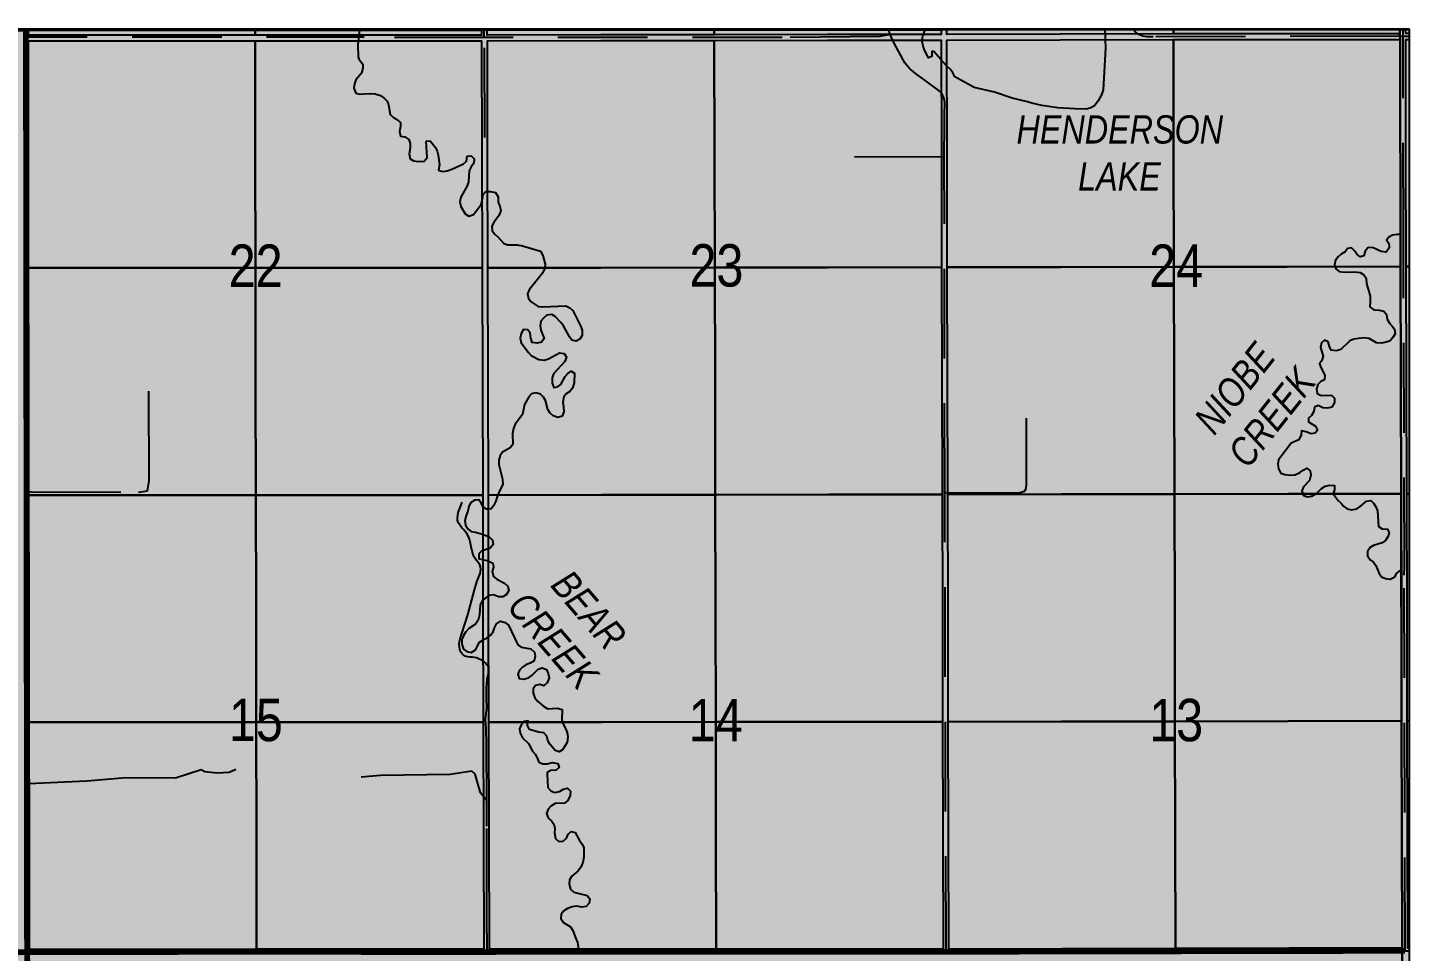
# Model space of a CAD drawing. Extents: x 357394 to 360637, y 6127381 to 6130734.
# Drawn here: x 360110.2 to 360599.4, y 6129538 to 6129864.9 of the extents above; entities that cross this region are included whole.
import ezdxf

# ---------------------------------------------------------------- set-up
doc = ezdxf.new("R2010")
doc.units = 0
doc.header["$LTSCALE"] = 5
doc.linetypes.add('DASHED2', pattern=[9.525, 6.35, -3.175])
for name, color, linetype in [('CG-NOTES', 7, 'Continuous'), ('Quarters', 8, 'Continuous'), ('RoadSeg', 57, 'DASHED2'), ('ROUTE-MAP-HWY', 2, 'Continuous'), ('S-7', 6, 'Continuous'), ('T-WATER', 160, 'Continuous'), ('T-WATER-H', 133, 'Continuous'), ('T-WATER-T', 170, 'Continuous'), ('Townships', 57, 'Continuous')]:
    doc.layers.add(name, color=color, linetype=linetype)
doc.layers.add('ROUTE-MAP-BACKGROUND-H', color=7, linetype='Continuous', true_color=0xf0ebff)
doc.layers.add('Sections', color=7, linetype='Continuous', true_color=0x13f661)
doc.styles.add('120', font='ARIALN.TTF', dxfattribs={"height": 13})
doc.styles.add('80', font='ARIALN.TTF', dxfattribs={"height": 10})
doc.styles.add('80L', font='ARIALN.TTF', dxfattribs={"height": 10})

# ---------------------------------------------------------------- blocks, each defined once
blk = doc.blocks.new('*U455')
at = {"color": 1, "flags": 128}
blk.add_lwpolyline([(238.87, 42.45, 0, 7.5, 0), (0, 0, 0, 0, 0)], format="xyseb", dxfattribs=at)
at = {"color": 1, "style": '80'}
blk.add_attdef('ENTER_TEXT_001', (-26.85, -4.92), '', height=10, dxfattribs=at)
blk = doc.blocks.new('*U472')
h = blk.add_hatch(color=255)
edge = h.paths.add_edge_path()
edge.add_line((-31.5, -20), (31.5, -20))
edge.add_arc((31.5, -14), 6, 270, 360)
edge.add_line((37.5, -14), (37.5, 12.5))
edge.add_arc((31.5, 12.5), 6, 0, 90)
edge.add_line((31.5, 18.5), (-31.5, 18.5))
edge.add_arc((-31.5, 12.5), 6, 90, 180)
edge.add_line((-37.5, 12.5), (-37.5, -14))
edge.add_arc((-31.5, -14), 6, 180, 270)
at = {"color": 1, "flags": 128}
for points in [[(238.87, 42.45, 0, 7.5, 0), (0, 0, 0, 0, 0)], [(-69.86, 0, 0, 7.5, 0), (0, 0, 0, 0, 0)]]:
    blk.add_lwpolyline(points, format="xyseb", dxfattribs=at)
blk.add_lwpolyline([(-31.5, -20, 3, 3, 0), (31.5, -20, 3, 3, 0.414214), (37.5, -14, 3, 3, 0), (37.5, 12.5, 3, 0, 0.414214), (31.5, 18.5, 0, 0, 0), (-31.5, 18.5, 0, 0, 0.414214), (-37.5, 12.5, 0, 0, 0), (-37.5, -14, 0, 3, 0.414214)], format="xyseb", close=True, dxfattribs=at)
at = {"color": 1, "style": '80'}
blk.add_attdef('ENTER_TEXT_001', (-26.85, -4.92), '', height=10, dxfattribs=at)

msp = doc.modelspace()

# ---------------------------------------------------------------- hatches: boundary and pattern name
at = {"layer": 'ROUTE-MAP-BACKGROUND-H'}
h = msp.add_hatch(color=256, dxfattribs=at)
h.dxf.hatch_style = 1
h.paths.add_polyline_path([(360599.435, 6129864.348), (358638.329, 6129864.348), (358637.169, 6128886.055), (360599.435, 6128886.055)])
at = {"layer": 'T-WATER-H', "linetype": 'Continuous'}
h = msp.add_hatch(color=256, dxfattribs=at)
h.dxf.hatch_style = 1
h.paths.add_polyline_path([(360491.82, 6129857.696), (360491.78, 6129860.715), (360491.753, 6129862.72), (360491.471, 6129864.348), (360428.169, 6129864.348), (360427.429, 6129862.614), (360427.13, 6129861.912), (360426.966, 6129860.602), (360426.892, 6129860.006), (360427.242, 6129858.418), (360427.79, 6129856.937), (360429.174, 6129854.283), (360430.359, 6129854.721), (360430.401, 6129856.521), (360431.1, 6129856.544), (360433.568, 6129853.654), (360435.582, 6129851.47), (360437.001, 6129850.138), (360437.839, 6129848.966), (360438.486, 6129847.488), (360445.302, 6129843.71), (360452.547, 6129842.144), (360458.813, 6129839.947), (360464.249, 6129838.723), (360465.765, 6129838.172), (360469.288, 6129837.386), (360475.01, 6129836.57), (360481.019, 6129836.164), (360485.118, 6129836.096), (360486.703, 6129836.546), (360487.978, 6129837.287), (360489.221, 6129839.025), (360490.452, 6129841.164), (360490.996, 6129842.88)])

# ---------------------------------------------------------------- linework, layer by layer
at = {"layer": 'Quarters'}
for points in [[(360190.77, 6129863.987), (360190.773, 6129862.32), (360150.646, 6129862.312), (360110.519, 6129862.304), (360110.516, 6129863.928)], [(360270.978, 6129864.046), (360270.981, 6129862.27), (360230.877, 6129862.295), (360190.773, 6129862.32), (360190.77, 6129863.987)], [(360353.305, 6129864.106), (360353.308, 6129862.397), (360313.15, 6129862.335), (360272.991, 6129862.273), (360272.988, 6129864.047)], [(360433.649, 6129864.165), (360433.653, 6129862.555), (360393.481, 6129862.476), (360353.308, 6129862.397), (360353.305, 6129864.106)], [(360515.875, 6129864.225), (360515.879, 6129862.687), (360475.771, 6129862.623), (360435.663, 6129862.558), (360435.659, 6129864.166)], [(360596.114, 6129864.284), (360596.117, 6129862.792), (360555.998, 6129862.739), (360515.879, 6129862.687), (360515.875, 6129864.225)], [(360190.882, 6129779.926), (360150.737, 6129779.922), (360110.591, 6129779.919), (360110.557, 6129820.106), (360110.523, 6129860.294), (360150.649, 6129860.302), (360190.775, 6129860.31), (360190.829, 6129820.118)], [(360271.072, 6129820.069), (360271.16, 6129779.878), (360231.021, 6129779.902), (360190.882, 6129779.926), (360190.829, 6129820.118), (360190.775, 6129860.31), (360230.88, 6129860.285), (360270.984, 6129860.259)], [(360353.411, 6129820.196), (360353.51, 6129780.005), (360313.34, 6129779.943), (360273.171, 6129779.882), (360273.083, 6129820.072), (360272.995, 6129860.262), (360313.153, 6129860.325), (360353.312, 6129860.387)], [(360433.744, 6129820.341), (360433.829, 6129780.137), (360393.67, 6129780.071), (360353.51, 6129780.005), (360353.411, 6129820.196), (360353.312, 6129860.387), (360393.485, 6129860.466), (360433.658, 6129860.545)], [(360515.981, 6129820.466), (360516.076, 6129780.256), (360475.958, 6129780.198), (360435.84, 6129780.14), (360435.754, 6129820.344), (360435.669, 6129860.548), (360475.778, 6129860.612), (360515.887, 6129860.676)], [(360516.076, 6129780.256), (360515.981, 6129820.466), (360515.887, 6129860.676), (360556.004, 6129860.728), (360596.122, 6129860.781), (360596.217, 6129820.583), (360596.312, 6129780.385), (360556.194, 6129780.321)], [(360190.954, 6129739.726), (360191.025, 6129699.527), (360150.853, 6129699.527), (360110.682, 6129699.528), (360110.636, 6129739.723), (360110.591, 6129779.919), (360150.737, 6129779.922), (360190.882, 6129779.926)], [(360190.882, 6129779.926), (360231.021, 6129779.902), (360271.16, 6129779.878), (360271.259, 6129739.698), (360271.359, 6129699.517), (360231.192, 6129699.522), (360191.025, 6129699.527), (360190.954, 6129739.726)], [(360353.605, 6129739.813), (360353.699, 6129699.621), (360313.536, 6129699.572), (360273.374, 6129699.522), (360273.272, 6129739.702), (360273.171, 6129779.882), (360313.34, 6129779.943), (360353.51, 6129780.005)], [(360433.917, 6129739.933), (360434.005, 6129699.728), (360393.852, 6129699.674), (360353.699, 6129699.621), (360353.605, 6129739.813), (360353.51, 6129780.005), (360393.67, 6129780.071), (360433.829, 6129780.137)], [(360516.076, 6129780.256), (360516.173, 6129740.055), (360516.271, 6129699.854), (360476.144, 6129699.793), (360436.016, 6129699.731), (360435.928, 6129739.936), (360435.84, 6129780.14), (360475.958, 6129780.198)], [(360596.518, 6129699.986), (360556.394, 6129699.92), (360516.271, 6129699.854), (360516.173, 6129740.055), (360516.076, 6129780.256), (360556.194, 6129780.321), (360596.312, 6129780.385), (360596.415, 6129740.185)], [(360191.092, 6129659.343), (360191.16, 6129619.16), (360150.975, 6129619.149), (360110.789, 6129619.137), (360110.736, 6129659.333), (360110.682, 6129699.528), (360150.853, 6129699.527), (360191.025, 6129699.527)], [(360191.16, 6129619.16), (360191.092, 6129659.343), (360191.025, 6129699.527), (360231.192, 6129699.522), (360271.359, 6129699.517), (360271.443, 6129659.345), (360271.528, 6129619.172), (360231.344, 6129619.166)], [(360353.772, 6129659.429), (360353.846, 6129619.237), (360313.692, 6129619.205), (360273.539, 6129619.173), (360273.456, 6129659.348), (360273.374, 6129699.522), (360313.536, 6129699.572), (360353.699, 6129699.621)], [(360434.09, 6129659.513), (360434.175, 6129619.298), (360394.011, 6129619.268), (360353.846, 6129619.237), (360353.772, 6129659.429), (360353.699, 6129699.621), (360393.852, 6129699.674), (360434.005, 6129699.728)], [(360516.359, 6129659.648), (360516.446, 6129619.443), (360476.315, 6129619.372), (360436.185, 6129619.302), (360436.1, 6129659.517), (360436.016, 6129699.731), (360476.144, 6129699.793), (360516.271, 6129699.854)], [(360596.518, 6129699.986), (360596.611, 6129659.788), (360596.704, 6129619.59), (360556.575, 6129619.516), (360516.446, 6129619.443), (360516.359, 6129659.648), (360516.271, 6129699.854), (360556.394, 6129699.92)], [(360191.16, 6129619.16), (360191.232, 6129578.969), (360191.303, 6129538.779), (360151.115, 6129538.746), (360110.926, 6129538.714), (360110.858, 6129578.926), (360110.789, 6129619.137), (360150.975, 6129619.149)], [(360271.613, 6129579.016), (360271.698, 6129538.859), (360231.5, 6129538.819), (360191.303, 6129538.779), (360191.232, 6129578.969), (360191.16, 6129619.16), (360231.344, 6129619.166), (360271.528, 6129619.172)], [(360353.925, 6129579.051), (360354.004, 6129538.865), (360313.857, 6129538.862), (360273.709, 6129538.858), (360273.624, 6129579.016), (360273.539, 6129619.173), (360313.692, 6129619.205), (360353.846, 6129619.237)], [(360434.257, 6129579.083), (360434.338, 6129538.869), (360394.171, 6129538.867), (360354.004, 6129538.865), (360353.925, 6129579.051), (360353.846, 6129619.237), (360394.011, 6129619.268), (360434.175, 6129619.298)], [(360516.446, 6129619.443), (360516.531, 6129579.237), (360516.617, 6129539.031), (360476.486, 6129538.951), (360436.355, 6129538.872), (360436.27, 6129579.087), (360436.185, 6129619.302), (360476.315, 6129619.372)], [(360516.617, 6129539.031), (360516.531, 6129579.237), (360516.446, 6129619.443), (360556.575, 6129619.516), (360596.704, 6129619.59), (360596.791, 6129579.391), (360596.878, 6129539.193), (360556.748, 6129539.112)]]:
    msp.add_lwpolyline(points, close=True, dxfattribs=at)
for points in [[(360599.435, 6129862.803), (360598.127, 6129862.799), (360598.123, 6129864.286), (360599.435, 6129864.286)], [(360599.435, 6129780.395), (360598.323, 6129780.392), (360598.227, 6129820.59), (360598.132, 6129860.788), (360599.435, 6129860.792)], [(360599.435, 6129699.995), (360598.528, 6129699.992), (360598.425, 6129740.192), (360598.323, 6129780.392), (360599.435, 6129780.395)], [(360599.435, 6129619.599), (360598.714, 6129619.597), (360598.621, 6129659.795), (360598.528, 6129699.992), (360599.435, 6129699.995)], [(360599.435, 6129539.203), (360598.896, 6129539.201), (360598.805, 6129579.399), (360598.714, 6129619.597), (360599.435, 6129619.599)]]:
    msp.add_lwpolyline(points, dxfattribs=at)
at = {"layer": 'RoadSeg'}
for p, q in [((360271.925, 6129861.47), (360271.917, 6129864.046)), ((360597.206, 6129861.845), (360597.203, 6129864.285)), ((360111.776, 6129861.533), (360109.617, 6129861.585)), ((360226.61, 6129861.516), (360111.776, 6129861.533)), ((360229.411, 6129861.507), (360226.61, 6129861.516)), ((360271.925, 6129861.47), (360229.411, 6129861.507)), ((360272.16, 6129826.068), (360271.925, 6129861.47)), ((360597.336, 6129792.391), (360597.206, 6129861.845)), ((360434.774, 6129819.185), (360402.32, 6129819.141)), ((360434.944, 6129700.254), (360434.774, 6129819.185)), ((360597.332, 6129789.39), (360597.336, 6129792.391)), ((360597.735, 6129673.969), (360597.332, 6129789.39)), ((360111.536, 6129700.678), (360109.803, 6129700.556)), ((360435.389, 6129539.921), (360434.944, 6129700.254)), ((360597.625, 6129671.164), (360597.735, 6129673.969)), ((360597.948, 6129539.537), (360597.625, 6129671.164)), ((360109.937, 6129597.495), (360110.549, 6129597.416)), ((360435.37, 6129537.876), (360435.389, 6129539.921)), ((360272.809, 6129537.804), (360272.955, 6129539.313)), ((360597.89, 6129538.21), (360597.948, 6129539.537)), ((360597.89, 6129538.21), (360599.435, 6129538.216))]:
    msp.add_line(p, q, dxfattribs=at)
for points in [[(360415.596, 6129862.546), (360415.401, 6129863.123), (360415.242, 6129863.903), (360415.225, 6129864.151)], [(360597.206, 6129861.845), (360589.029, 6129861.884), (360508.738, 6129861.652), (360506.461, 6129861.659), (360505.076, 6129861.932), (360503.708, 6129862.523), (360502.463, 6129863.383), (360501.679, 6129864.215)], [(360415.596, 6129862.546), (360411.956, 6129861.763), (360377.356, 6129861.453), (360271.925, 6129861.47)], [(360434.774, 6129819.185), (360434.854, 6129830.365), (360434.882, 6129835.317), (360434.946, 6129837.18), (360434.916, 6129838.293), (360434.825, 6129839.338), (360434.522, 6129840.392), (360434.125, 6129841.186), (360433.671, 6129841.801), (360433.092, 6129842.425), (360432.38, 6129843.022), (360431.501, 6129843.686), (360427.003, 6129846.922), (360425.056, 6129848.328), (360423.71, 6129849.35), (360422.571, 6129850.379), (360421.726, 6129851.282), (360420.85, 6129852.473), (360420.174, 6129853.568), (360417.701, 6129858.141), (360416.545, 6129860.336), (360415.596, 6129862.546)], [(360599.435, 6129861.852), (360597.206, 6129861.845)], [(360111.536, 6129700.678), (360149.453, 6129700.494), (360152.638, 6129700.997), (360153.226, 6129704.517), (360153.125, 6129738.824)], [(360434.944, 6129700.254), (360461.547, 6129700.408), (360463.133, 6129700.858), (360463.801, 6129701.88), (360463.85, 6129703.482), (360463.905, 6129726.691)], [(360272.795, 6129591.3), (360272.677, 6129611.261), (360272.619, 6129616.924), (360272.364, 6129620.061), (360272.635, 6129622.218), (360272.778, 6129624.228), (360272.736, 6129627.452), (360272.729, 6129630.264), (360272.71, 6129631.504), (360272.794, 6129632.727), (360272.967, 6129634.428), (360273.238, 6129635.657), (360273.405, 6129636.882), (360273.397, 6129637.791), (360273.417, 6129638.454), (360273.236, 6129638.944), (360272.826, 6129639.489), (360272.267, 6129640.132), (360271.734, 6129640.653), (360271.058, 6129641.086), (360270.136, 6129641.47), (360269.192, 6129641.895), (360268.359, 6129642.075), (360267.612, 6129642.155), (360266.786, 6129642.128), (360265.995, 6129642.268), (360265.16, 6129642.531), (360264.423, 6129642.961), (360263.971, 6129643.485), (360263.537, 6129644.133), (360263.307, 6129644.869), (360263.131, 6129645.836), (360263.06, 6129646.743), (360263.138, 6129647.552), (360263.329, 6129648.695), (360264.066, 6129650.87), (360266.139, 6129657.14), (360268.48, 6129666.001), (360269.3, 6129668.799), (360270.405, 6129671.75), (360270.607, 6129672.521), (360270.666, 6129673.267), (360270.578, 6129674.071), (360270.285, 6129674.827), (360269.872, 6129675.475), (360269.14, 6129676.382), (360268.424, 6129677.434), (360267.996, 6129678.537), (360267.63, 6129679.621), (360267.27, 6129681.16), (360266.881, 6129682.968), (360266.663, 6129683.952), (360266.236, 6129685.034), (360265.73, 6129685.97), (360265.194, 6129686.573), (360264.637, 6129687.175), (360263.909, 6129687.959), (360263.346, 6129688.767), (360262.693, 6129689.76), (360262.46, 6129690.58), (360262.394, 6129691.342), (360262.49, 6129692.255), (360262.68, 6129693.398), (360263.16, 6129694.55), (360263.73, 6129696.099), (360264.093, 6129697.041)], [(360110.549, 6129597.416), (360131.224, 6129598.38), (360145.088, 6129599.625), (360162.598, 6129599.487), (360171.708, 6129602.38), (360173.029, 6129601.722), (360177.345, 6129601.26), (360181.539, 6129601.495), (360183.905, 6129602.571)], [(360272.795, 6129591.3), (360270.6, 6129594.15), (360268.69, 6129600.691), (360267.456, 6129601.752), (360259.89, 6129600.608), (360235.195, 6129600.216), (360228.311, 6129599.695)], [(360272.955, 6129539.313), (360272.872, 6129549.754), (360272.799, 6129582.338), (360272.795, 6129591.3)]]:
    msp.add_lwpolyline(points, dxfattribs=at)
at = {"layer": 'ROUTE-MAP-BACKGROUND-H'}
msp.add_lwpolyline([(360599.435, 6129864.348), (359291.941, 6129864.348), (359291.941, 6128886.055), (360599.435, 6128886.055)], close=True, dxfattribs=at)
at = {"layer": 'ROUTE-MAP-HWY', "const_width": 2, "flags": 128}
msp.add_lwpolyline([(360110.744, 6128890.526), (360110.63, 6128972.81), (360110.544, 6129052.196), (360110.542, 6129054.155), (360110.478, 6129113.158), (360110.422, 6129133.841), (360110.341, 6129214.064), (360110.284, 6129386.228), (360110.219, 6129470.393), (360110.014, 6129537.409), (360110.015, 6129537.73), (360109.958, 6129581.773), (360109.937, 6129597.495), (360109.816, 6129690.756), (360109.803, 6129700.556), (360109.617, 6129861.585), (360109.612, 6129863.927)], dxfattribs=at)
at = {"layer": 'ROUTE-MAP-HWY', "const_width": 2}
msp.add_lwpolyline([(358637.942, 6129538.361), (359296.478, 6129537.447), (359458.79, 6129537.353), (359621.803, 6129537.123), (359784.67, 6129537.186), (359947.207, 6129537.076), (360027.659, 6129537.429), (360110.015, 6129537.73), (360110.461, 6129537.726), (360169.498, 6129537.821), (360272.809, 6129537.804), (360302.795, 6129537.872), (360305.228, 6129537.878), (360306.341, 6129537.877), (360324.129, 6129537.846), (360435.37, 6129537.876), (360597.89, 6129538.21)], dxfattribs=at)
at = {"layer": 'Sections'}
for points in [[(360270.978, 6129864.046), (360270.981, 6129862.27), (360230.877, 6129862.295), (360190.773, 6129862.32), (360150.646, 6129862.312), (360110.519, 6129862.304), (360110.516, 6129863.928)], [(360433.649, 6129864.165), (360433.653, 6129862.555), (360393.481, 6129862.476), (360353.308, 6129862.397), (360313.15, 6129862.335), (360272.991, 6129862.273), (360272.988, 6129864.047)], [(360596.114, 6129864.284), (360596.117, 6129862.792), (360555.998, 6129862.739), (360515.879, 6129862.687), (360475.771, 6129862.623), (360435.663, 6129862.558), (360435.659, 6129864.166)], [(360271.359, 6129699.517), (360231.192, 6129699.522), (360191.025, 6129699.527), (360150.853, 6129699.527), (360110.682, 6129699.528), (360110.636, 6129739.723), (360110.591, 6129779.919), (360110.557, 6129820.106), (360110.523, 6129860.294), (360150.649, 6129860.302), (360190.775, 6129860.31), (360230.88, 6129860.285), (360270.984, 6129860.259), (360271.072, 6129820.069), (360271.16, 6129779.878), (360271.259, 6129739.698)], [(360434.005, 6129699.728), (360393.852, 6129699.674), (360353.699, 6129699.621), (360313.536, 6129699.572), (360273.374, 6129699.522), (360273.272, 6129739.702), (360273.171, 6129779.882), (360273.083, 6129820.072), (360272.995, 6129860.262), (360313.153, 6129860.325), (360353.312, 6129860.387), (360393.485, 6129860.466), (360433.658, 6129860.545), (360433.744, 6129820.341), (360433.829, 6129780.137), (360433.917, 6129739.933)], [(360596.518, 6129699.986), (360556.394, 6129699.92), (360516.271, 6129699.854), (360476.144, 6129699.793), (360436.016, 6129699.731), (360435.928, 6129739.936), (360435.84, 6129780.14), (360435.754, 6129820.344), (360435.669, 6129860.548), (360475.778, 6129860.612), (360515.887, 6129860.676), (360556.004, 6129860.728), (360596.122, 6129860.781), (360596.217, 6129820.583), (360596.312, 6129780.385), (360596.415, 6129740.185)], [(360271.359, 6129699.517), (360271.443, 6129659.345), (360271.528, 6129619.172), (360271.613, 6129579.016), (360271.698, 6129538.859), (360231.5, 6129538.819), (360191.303, 6129538.779), (360151.115, 6129538.746), (360110.926, 6129538.714), (360110.858, 6129578.926), (360110.789, 6129619.137), (360110.736, 6129659.333), (360110.682, 6129699.528), (360150.853, 6129699.527), (360191.025, 6129699.527), (360231.192, 6129699.522)], [(360434.005, 6129699.728), (360434.09, 6129659.513), (360434.175, 6129619.298), (360434.257, 6129579.083), (360434.338, 6129538.869), (360394.171, 6129538.867), (360354.004, 6129538.865), (360313.857, 6129538.862), (360273.709, 6129538.858), (360273.624, 6129579.016), (360273.539, 6129619.173), (360273.456, 6129659.348), (360273.374, 6129699.522), (360313.536, 6129699.572), (360353.699, 6129699.621), (360393.852, 6129699.674)], [(360596.518, 6129699.986), (360596.611, 6129659.788), (360596.704, 6129619.59), (360596.791, 6129579.391), (360596.878, 6129539.193), (360556.748, 6129539.112), (360516.617, 6129539.031), (360476.486, 6129538.951), (360436.355, 6129538.872), (360436.27, 6129579.087), (360436.185, 6129619.302), (360436.1, 6129659.517), (360436.016, 6129699.731), (360476.144, 6129699.793), (360516.271, 6129699.854), (360556.394, 6129699.92)]]:
    msp.add_lwpolyline(points, close=True, dxfattribs=at)
for points in [[(360599.435, 6129862.803), (360598.127, 6129862.799), (360598.123, 6129864.286), (360599.435, 6129864.286)], [(360599.435, 6129699.995), (360598.528, 6129699.992), (360598.425, 6129740.192), (360598.323, 6129780.392), (360598.227, 6129820.59), (360598.132, 6129860.788), (360599.435, 6129860.792)], [(360599.435, 6129539.203), (360598.896, 6129539.201), (360598.805, 6129579.399), (360598.714, 6129619.597), (360598.621, 6129659.795), (360598.528, 6129699.992), (360599.435, 6129699.995)]]:
    msp.add_lwpolyline(points, dxfattribs=at)
at = {"layer": 'T-WATER', "linetype": 'Continuous'}
for points in [[(360227.768, 6129864.348), (360227.566, 6129862.629), (360227.531, 6129862.342), (360227.321, 6129860.576), (360227.292, 6129860.328), (360227.087, 6129858.594), (360227.216, 6129854.601), (360227.537, 6129853.912), (360227.962, 6129853.126), (360228.895, 6129852.057), (360228.943, 6129850.56), (360228.399, 6129848.844), (360226.477, 6129846.486), (360225.923, 6129845.07), (360225.771, 6129843.567), (360226.428, 6129841.789), (360227.837, 6129841.434), (360231.328, 6129841.652), (360233.33, 6129841.515), (360235.146, 6129840.973), (360236.475, 6129840.015), (360237.508, 6129838.949), (360238.052, 6129837.567)], [(360238.052, 6129837.567), (360238.559, 6129834.185), (360239.792, 6129833.125), (360241.112, 6129832.467), (360242.244, 6129831.404), (360242.193, 6129829.903), (360241.848, 6129828.194), (360242.301, 6129826.51), (360243.808, 6129826.257), (360245.236, 6129825.3), (360245.68, 6129823.915), (360245.631, 6129822.315), (360245.296, 6129820.306), (360245.653, 6129818.519), (360246.876, 6129817.758), (360248.582, 6129817.512), (360250.575, 6129817.675), (360251.641, 6129819.027), (360251.361, 6129824.613), (360251.555, 6129824.819), (360252.855, 6129824.76), (360254.618, 6129822.509), (360255.259, 6129821.23), (360255.606, 6129819.742), (360256.014, 6129816.358), (360255.673, 6129814.549), (360255.779, 6129814.352), (360257.189, 6129813.997), (360258.779, 6129814.247), (360260.46, 6129814.8), (360264.594, 6129816.729), (360265.663, 6129817.663), (360265.805, 6129819.466), (360267.302, 6129819.513), (360268.344, 6129818.462), (360268.192, 6129816.959), (360267.227, 6129815.614), (360266.57, 6129814.294), (360266.295, 6129810.388), (360265.846, 6129808.969), (360263.579, 6129804.899), (360263.232, 6129803.289), (360263.586, 6129801.602), (360265.166, 6129799.053), (360266.492, 6129798.196), (360268.072, 6129798.752), (360270.763, 6129802.341), (360270.991, 6129803.105), (360271.215, 6129803.855), (360271.551, 6129805.865), (360272.518, 6129806.895), (360272.993, 6129806.911), (360274.114, 6129806.946), (360275.923, 6129806.604), (360276.772, 6129805.031), (360276.832, 6129803.133), (360277.475, 6129801.754), (360277.725, 6129800.163), (360277.17, 6129798.541), (360275.254, 6129795.982), (360274.597, 6129794.662), (360274.648, 6129793.064), (360275.605, 6129791.814), (360276.735, 6129790.851), (360278.705, 6129788.616), (360280.122, 6129788.061), (360283.519, 6129788.071), (360285.428, 6129787.732), (360291.872, 6129785.82), (360292.619, 6129784.344), (360293.42, 6129781.172), (360293.309, 6129779.969), (360293.272, 6129779.569), (360292.522, 6129778.045), (360287.816, 6129772.098), (360287.262, 6129770.681), (360287.513, 6129769.09), (360288.55, 6129767.924), (360291, 6129766.304), (360292.596, 6129766.161), (360300.782, 6129766.424), (360302.202, 6129765.771), (360303.232, 6129764.804), (360306.004, 6129759.397), (360306.554, 6129757.816), (360306.512, 6129756.016), (360305.755, 6129754.693), (360304.48, 6129753.952), (360302.87, 6129754.3), (360302.033, 6129755.472), (360299.908, 6129759.401)], [(360596.177, 6129791.703), (360595.133, 6129791.779), (360593.443, 6129791.525), (360592.168, 6129790.785), (360591.301, 6129789.758), (360592.135, 6129788.685), (360592.283, 6129787.191), (360592.1, 6129786.686), (360591.24, 6129785.459), (360589.442, 6129785.691), (360586.602, 6129786.999), (360585.092, 6129787.157), (360584.696, 6129787.044), (360583.736, 6129785.814), (360583.288, 6129784.201), (360582, 6129783.86), (360580.87, 6129784.823), (360580.033, 6129785.995), (360579.002, 6129786.961), (360577.511, 6129786.713), (360576.648, 6129785.586), (360575.277, 6129784.743), (360574.207, 6129783.809), (360573.245, 6129782.679), (360572.9, 6129780.969), (360573.116, 6129780.476), (360573.136, 6129780.421), (360573.445, 6129779.587), (360574.575, 6129778.624), (360576.481, 6129778.386), (360580.175, 6129778.505), (360581.979, 6129778.266), (360583.305, 6129777.409), (360584.143, 6129776.237), (360584.204, 6129774.34), (360585.547, 6129769.887), (360585.611, 6129767.89), (360585.463, 6129766.286), (360585.573, 6129765.99), (360586.804, 6129765.123), (360588.707, 6129764.984), (360590.42, 6129764.539), (360591.357, 6129763.371), (360591.608, 6129761.78), (360592.352, 6129760.405), (360593.386, 6129759.339), (360594.223, 6129758.167), (360594.374, 6129756.573), (360593.617, 6129755.25), (360592.654, 6129754.12), (360591.273, 6129753.576), (360589.586, 6129753.222), (360587.782, 6129753.364), (360585.144, 6129754.979), (360583.241, 6129755.118), (360579.757, 6129754.706), (360578.362, 6129754.067), (360575.162, 6129751.066), (360573.577, 6129750.615), (360571.774, 6129750.757), (360571.13, 6129752.135), (360570.679, 6129753.72), (360569.362, 6129754.277), (360568.293, 6129753.343), (360567.945, 6129751.733), (360568.943, 6129748.667), (360568.393, 6129747.151), (360567.633, 6129745.927), (360568.18, 6129744.446), (360569.562, 6129741.892), (360569.413, 6129740.289), (360568.135, 6129739.648), (360567.069, 6129738.614), (360566.519, 6129737.098), (360566.773, 6129735.407), (360568.193, 6129734.753), (360571.897, 6129734.869), (360572.931, 6129733.803), (360572.88, 6129732.302), (360571.936, 6129730.573), (360570.448, 6129730.226), (360568.745, 6129730.371), (360567.108, 6129731.221), (360565.829, 6129730.58), (360565.578, 6129729.073), (360564.825, 6129727.65), (360563.758, 6129726.712), (360563.7, 6129725.411), (360566.254, 6129723.896), (360566.897, 6129722.517), (360566.034, 6129721.39)], [(360299.908, 6129759.401), (360299.071, 6129760.574), (360297.004, 6129762.706), (360295.781, 6129763.466), (360294.09, 6129763.211), (360292.924, 6129762.175), (360291.969, 6129761.039), (360291.721, 6129759.432), (360291.964, 6129757.847), (360293.058, 6129754.884), (360292.206, 6129753.672), (360290.631, 6129753.215), (360288.921, 6129753.56), (360288.374, 6129755.041), (360288.117, 6129756.832), (360287.28, 6129758.005), (360285.779, 6129758.057), (360284.922, 6129756.73), (360284.577, 6129755.019), (360284.928, 6129753.431), (360287.539, 6129749.917), (360288.569, 6129748.95), (360291.206, 6129747.443), (360293.109, 6129747.304), (360294.594, 6129747.751), (360298.515, 6129749.863), (360300.222, 6129749.618), (360300.962, 6129748.343), (360300.414, 6129746.727), (360296.463, 6129742.414), (360295.909, 6129740.997), (360295.969, 6129739.1), (360296.516, 6129737.618), (360297.811, 6129737.76), (360298.98, 6129738.697), (360300.491, 6129741.444), (360301.454, 6129742.575), (360302.627, 6129743.412), (360303.843, 6129742.64), (360303.759, 6129739.25), (360303.121, 6129737.331), (360302.157, 6129736.201), (360300.885, 6129735.36), (360300.022, 6129734.233), (360299.68, 6129732.423), (360299.934, 6129730.732), (360300.091, 6129728.938), (360299.54, 6129727.421), (360297.955, 6129726.97), (360296.339, 6129727.518), (360295.209, 6129728.481), (360294.469, 6129729.757), (360293.568, 6129732.926), (360292.828, 6129734.201), (360291.798, 6129735.168), (360290.182, 6129735.716), (360288.604, 6129735.358), (360287.638, 6129734.327), (360286.127, 6129731.579), (360285.44, 6129728.059), (360282.854, 6129724.577), (360282.303, 6129723.06), (360281.961, 6129721.25), (360281.986, 6129717.352), (360281.023, 6129716.222), (360278.372, 6129714.737), (360277.512, 6129713.51), (360277.064, 6129711.896), (360277.016, 6129710.295), (360278.38, 6129705.141), (360278.537, 6129703.347), (360277.033, 6129700.4), (360276.76, 6129699.597), (360275.935, 6129697.168), (360275.182, 6129695.745), (360274.318, 6129694.618), (360273.277, 6129694.519), (360272.724, 6129694.467), (360271.497, 6129695.226), (360271.26, 6129695.767), (360270.85, 6129696.703), (360270.225, 6129697.483), (360270.016, 6129697.776), (360268.519, 6129697.728), (360267.05, 6129696.782), (360266.394, 6129695.462), (360266.145, 6129693.855), (360265.499, 6129692.236), (360265.054, 6129690.523), (360265.308, 6129688.832), (360266.152, 6129687.46)], [(360566.034, 6129721.39), (360564.54, 6129721.242), (360562.92, 6129721.89), (360561.304, 6129722.237), (360561.149, 6129720.833), (360560.306, 6129719.107), (360557.546, 6129717.919), (360553.143, 6129711.979), (360552.892, 6129710.472), (360553.146, 6129708.782), (360553.893, 6129707.307), (360555.307, 6129706.852), (360557.109, 6129706.614), (360558.91, 6129706.672), (360560.587, 6129707.326), (360561.854, 6129708.316), (360563.132, 6129709.006), (360564.361, 6129708.046), (360564.509, 6129706.552), (360564.071, 6129704.64), (360561.945, 6129702.373), (360561.39, 6129700.956), (360561.679, 6129699.999), (360561.838, 6129699.472), (360563.254, 6129698.918), (360564.848, 6129699.069), (360566.32, 6129699.916), (360566.415, 6129700.007), (360568.356, 6129701.88), (360569.631, 6129702.62), (360571.219, 6129702.971), (360572.919, 6129702.926), (360572.97, 6129701.329), (360572.457, 6129700.017), (360572.416, 6129699.912), (360574.189, 6129697.571), (360575.32, 6129696.608), (360576.155, 6129695.536), (360577.382, 6129694.676), (360578.992, 6129694.328), (360580.779, 6129694.685), (360582.051, 6129695.526), (360584.289, 6129697.396), (360585.78, 6129697.644), (360586.813, 6129696.578), (360587.552, 6129695.302), (360588.097, 6129693.921), (360588.475, 6129688.338), (360589.801, 6129687.581), (360591.703, 6129687.442), (360592.246, 6129686.159), (360591.79, 6129684.745), (360590.934, 6129683.419), (360589.762, 6129682.582), (360586.791, 6129681.686), (360585.516, 6129680.946), (360584.662, 6129679.52), (360584.61, 6129678.019), (360585.554, 6129676.65), (360586.78, 6129675.791), (360587.617, 6129674.619), (360588.708, 6129671.756), (360589.545, 6129670.584), (360590.962, 6129670.03), (360592.669, 6129669.785), (360594.343, 6129670.539), (360595, 6129671.859), (360595.974, 6129672.625), (360596.477, 6129673.016), (360596.769, 6129673.245)], [(360266.152, 6129687.46), (360267.279, 6129686.596), (360268.786, 6129686.344), (360271.284, 6129685.624), (360272.216, 6129685.355), (360273.296, 6129684.822), (360273.74, 6129684.604), (360274.774, 6129683.537), (360275.021, 6129682.046), (360273.965, 6129680.714), (360273.305, 6129680.485), (360271.296, 6129679.791), (360271.098, 6129679.723), (360269.932, 6129678.686), (360269.992, 6129677.081), (360270.19, 6129676.895), (360271.302, 6129676.681), (360273.314, 6129676.292), (360274.934, 6129675.448), (360275.182, 6129673.957), (360274.731, 6129672.443), (360275.188, 6129670.659), (360276.315, 6129669.796), (360279.059, 6129668.384), (360280.295, 6129667.224), (360280.643, 6129665.736), (360279.79, 6129664.31), (360278.517, 6129663.47), (360276.916, 6129663.519), (360275.197, 6129664.164), (360273.603, 6129664.013), (360273.34, 6129663.8), (360271.332, 6129662.17), (360271.167, 6129662.036), (360270.51, 6129660.716), (360270.226, 6129657.109), (360269.785, 6129655.296), (360268.832, 6129653.867), (360266.384, 6129652.29), (360265.321, 6129651.156), (360264.564, 6129649.833), (360264.284, 6129649.118), (360264.01, 6129648.416), (360264.006, 6129648.277), (360263.998, 6129647.982), (360263.964, 6129646.716), (360264.06, 6129646.427), (360264.518, 6129645.034), (360265.745, 6129644.174), (360267.256, 6129643.823), (360268.824, 6129644.773), (360270.238, 6129647.416), (360271.361, 6129648.189), (360271.607, 6129648.359), (360272.986, 6129649.003), (360273.37, 6129649.31), (360274.155, 6129649.939), (360275.018, 6129651.066), (360275.473, 6129652.48), (360276.223, 6129654.003), (360277.595, 6129654.846), (360279.309, 6129654.401), (360280.539, 6129653.441), (360283.752, 6129646.557), (360284.979, 6129645.697), (360288.401, 6129645.1), (360289.637, 6129643.94), (360289.984, 6129642.453), (360289.537, 6129640.839), (360288.165, 6129639.996), (360286.679, 6129639.455), (360285.407, 6129638.615), (360284.341, 6129637.581), (360283.787, 6129636.164), (360284.237, 6129634.58), (360285.746, 6129634.421), (360287.53, 6129634.879), (360288.902, 6129635.722), (360291.03, 6129637.89), (360292.411, 6129638.434), (360293.931, 6129637.783), (360294.575, 6129636.405), (360294.826, 6129634.814), (360294.181, 6129633.095), (360293.019, 6129631.958), (360291.602, 6129632.512), (360290.015, 6129632.161), (360289.255, 6129630.937), (360289.203, 6129629.436), (360289.857, 6129627.759), (360290.794, 6129626.59)], [(360290.794, 6129626.59), (360292.954, 6129624.661), (360294.377, 6129623.907), (360297.667, 6129624.113), (360299.483, 6129623.572), (360299.405, 6129619.772), (360299.568, 6129619.265), (360299.849, 6129618.387), (360300.696, 6129616.916), (360301.24, 6129615.534), (360301.491, 6129613.944), (360301.255, 6129611.937), (360299.652, 6129609.388), (360298.376, 6129608.647), (360297.062, 6129609.104), (360295.09, 6129611.339), (360294.446, 6129612.717), (360294.098, 6129614.205), (360292.961, 6129615.367), (360291.154, 6129615.609), (360287.926, 6129616.504), (360287.179, 6129617.979), (360287.376, 6129619.255), (360287.427, 6129619.586), (360285.935, 6129619.338), (360285.864, 6129619.254), (360284.972, 6129618.208), (360284.428, 6129616.791), (360284.569, 6129615.197), (360285.419, 6129613.625), (360287.584, 6129611.596), (360288.969, 6129608.943), (360289.907, 6129607.774), (360290.647, 6129606.499), (360291.195, 6129605.017), (360292.616, 6129604.364), (360294.213, 6129604.415), (360295.998, 6129604.873), (360297.908, 6129604.535), (360298.453, 6129603.153), (360297.386, 6129602.119), (360295.489, 6129602.058), (360294.213, 6129601.317), (360294.232, 6129600.718), (360294.383, 6129596.026), (360295.521, 6129594.864), (360296.938, 6129594.31), (360298.526, 6129594.661), (360299.902, 6129595.405), (360301.381, 6129595.753), (360302.415, 6129594.687), (360302.264, 6129593.183), (360301.519, 6129591.46), (360300.359, 6129590.523), (360296.967, 6129590.314), (360295.494, 6129589.467), (360294.531, 6129588.336), (360293.98, 6129586.82), (360294.528, 6129585.338), (360295.661, 6129584.276), (360296.499, 6129583.103), (360296.947, 6129581.619), (360296.798, 6129580.015), (360297.162, 6129578.028), (360298.299, 6129576.866), (360299.794, 6129577.014), (360301.051, 6129578.051), (360301.605, 6129579.468), (360302.671, 6129580.501), (360304.085, 6129580.047), (360305.573, 6129577.297), (360306.513, 6129576.028), (360307.157, 6129574.65), (360307.164, 6129571.352), (360306.825, 6129569.443), (360306.078, 6129567.82), (360305.119, 6129566.59), (360302.883, 6129564.619), (360302.126, 6129563.296), (360301.975, 6129561.792), (360302.432, 6129560.008), (360303.563, 6129559.045), (360308.301, 6129557.799), (360309.338, 6129556.633), (360309.087, 6129555.126), (360307.927, 6129553.889), (360306.436, 6129553.641), (360304.726, 6129553.986), (360303.032, 6129553.832), (360301.354, 6129553.178), (360300.089, 6129552.34)], [(360300.089, 6129552.34), (360299.125, 6129551.21), (360298.974, 6129549.706), (360299.921, 6129548.238), (360302.461, 6129546.718), (360303.302, 6129545.446), (360304.294, 6129542.58), (360304.938, 6129541.202), (360305.186, 6129539.711), (360305.126, 6129539.434), (360305.11, 6129539.359), (360304.751, 6129537.698)]]:
    msp.add_lwpolyline(points, dxfattribs=at)
at = {"layer": 'T-WATER', "linetype": 'Continuous', "flags": 128}
for points in [[(360491.753, 6129862.72), (360491.78, 6129860.715), (360491.82, 6129857.696), (360490.996, 6129842.88), (360490.452, 6129841.164), (360489.221, 6129839.025), (360487.978, 6129837.287), (360486.703, 6129836.546), (360485.118, 6129836.096), (360481.019, 6129836.164), (360475.01, 6129836.57), (360469.288, 6129837.386), (360465.765, 6129838.172), (360464.249, 6129838.723), (360458.813, 6129839.947), (360452.547, 6129842.144), (360445.302, 6129843.71), (360438.486, 6129847.488), (360437.839, 6129848.966), (360437.001, 6129850.138), (360435.582, 6129851.47), (360433.568, 6129853.654), (360431.1, 6129856.544), (360430.401, 6129856.521), (360430.359, 6129854.721), (360429.174, 6129854.283), (360427.79, 6129856.937), (360427.242, 6129858.418), (360426.892, 6129860.006), (360426.966, 6129860.602), (360427.13, 6129861.912), (360427.429, 6129862.614), (360428.169, 6129864.348)], [(360491.471, 6129864.348), (360491.753, 6129862.72)]]:
    msp.add_lwpolyline(points, dxfattribs=at)
at = {"layer": 'Townships'}
for points in [[(359620.646, 6129863.569), (360596.114, 6129864.284), (360596.117, 6129862.792), (360596.122, 6129860.781), (360596.312, 6129780.385), (360596.518, 6129699.986), (360596.704, 6129619.59), (360596.878, 6129539.193), (360596.883, 6129537.182), (360597.082, 6129456.786), (360597.293, 6129376.28), (360597.496, 6129295.964), (360597.702, 6129215.561), (360597.707, 6129213.55)], [(360599.435, 6129213.557), (360597.707, 6129213.55), (360597.702, 6129215.561), (360597.496, 6129295.964), (360597.293, 6129376.28), (360597.082, 6129456.786), (360596.883, 6129537.182), (360596.878, 6129539.193), (360596.704, 6129619.59), (360596.518, 6129699.986), (360596.312, 6129780.385), (360596.122, 6129860.781), (360596.117, 6129862.792), (360596.114, 6129864.284), (360599.435, 6129864.286)]]:
    msp.add_lwpolyline(points, dxfattribs=at)

# ---------------------------------------------------------------- block references
at = {"layer": 'CG-NOTES', "xscale": 0.99973285, "yscale": 0.99973285, "zscale": 0.99973285}
msp.add_blockref('*U455', (359870.1, 6129494.26), dxfattribs=at)
at = {"layer": 'CG-NOTES'}
ref = msp.add_blockref('*U472', (360153.372, 6129297.895), dxfattribs=dict(at, xscale=0.99973285, yscale=0.99973285, zscale=0.99973285, rotation=90))
ref.add_attrib('ENTER_TEXT_001', '%%P16.0km', (360149.955, 6129275.384), dxfattribs={"layer": '0', "color": 1, "height": 9.9973, "rotation": 90, "style": '80'})
ref.add_attrib('ENTER_TEXT_002', 'To HWY. 43', (360166.658, 6129266.839), dxfattribs={"layer": '0', "color": 1, "height": 9.9973, "rotation": 90, "style": '80'})

# ---------------------------------------------------------------- texts
at = {"layer": 'S-7', "style": '120'}
for s, p in [('22', (360181.399, 6129773.197)), ('23', (360344.54, 6129773.302)), ('24', (360507.313, 6129773.197)), ('15', (360181.478, 6129612.451)), ('14', (360344.272, 6129612.346)), ('13', (360507.318, 6129612.403))]:
    msp.add_text(s, height=14.9967, dxfattribs=at).set_placement(p)
at = {"layer": 'T-WATER-T', "insert": (360460.041, 6129833.914), "char_height": 9.9951, "attachment_point": 1, "style": '80L'}
msp.add_mtext_dynamic_manual_height_columns('\\pi0.30786;{\\fArial Narrow|b0|i1|c0|p34;HENDERSON \\P\\pi22.115;LAKE}', width=73.63584, gutter_width=50.002, heights=[0], dxfattribs=at)
at = {"layer": 'T-WATER-T', "char_height": 9.9951, "attachment_point": 1, "style": '80L'}
for s, insert, rotation in [('\\pi2.4093;{\\fArial Narrow|b0|i1|c0|p34;NIOBE \\P\\pi0.57871;CREEK}', (360521.073, 6129724.632), 51.5507), ('\\pi4.8501;{\\fArial Narrow|b0|i1|c0|p34;BEAR \\P\\pi0.57871;CREEK}', (360299.417, 6129677.58), 310.74479)]:
    msp.add_mtext_dynamic_manual_height_columns(s, width=40.40828, gutter_width=50.002, heights=[0], dxfattribs=dict(at, insert=insert, rotation=rotation))

doc.saveas('drawing.dxf')
